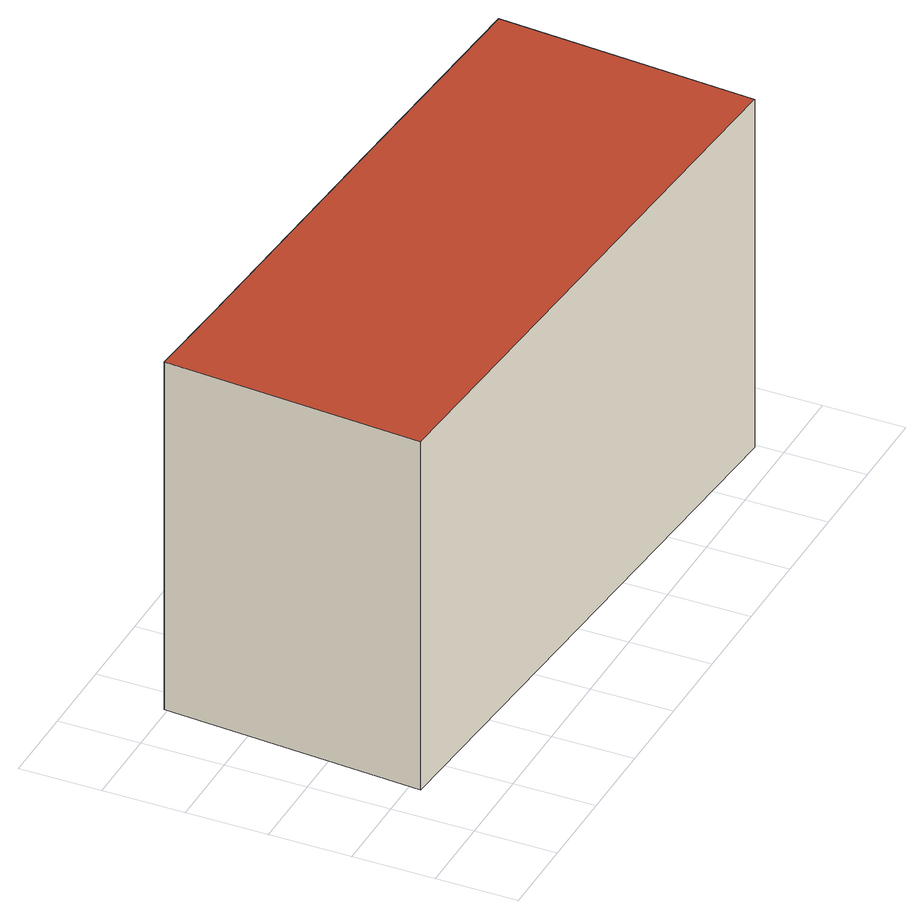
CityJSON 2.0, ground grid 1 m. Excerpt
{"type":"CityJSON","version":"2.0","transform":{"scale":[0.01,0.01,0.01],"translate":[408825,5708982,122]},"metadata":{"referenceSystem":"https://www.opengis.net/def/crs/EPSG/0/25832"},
"CityObjects":{
"building1":{"type":"Building","attributes":{"Gemeindeschluessel":"05978036","Geometrietyp2DReferenz":"3000","function":"31001_2460","roofType":"1000","measuredHeight":4.6},"geometry":[{"type":"MultiSurface","lod":"2","boundaries":[[[0,1,2,3]],[[1,4,5,2]],[[4,6,7,5]],[[6,8,9,7]],[[8,10,11,9]],[[10,0,3,11]],[[10,8,6,4,1,0]],[[3,2,5,7,9,11]]],"semantics":{"surfaces":[{"type":"WallSurface"},{"type":"RoofSurface"},{"type":"GroundSurface"}],"values":[0,0,0,0,0,0,1,2]}}]}
},
"vertices":[
[48,86,533],[70,404,533],[70,404,73],[48,86,73],[174,396,533],[174,396,73],[525,372,533],[525,372,73],[820,351,533],[820,351,73],[797,33,533],[797,33,73]
]}
